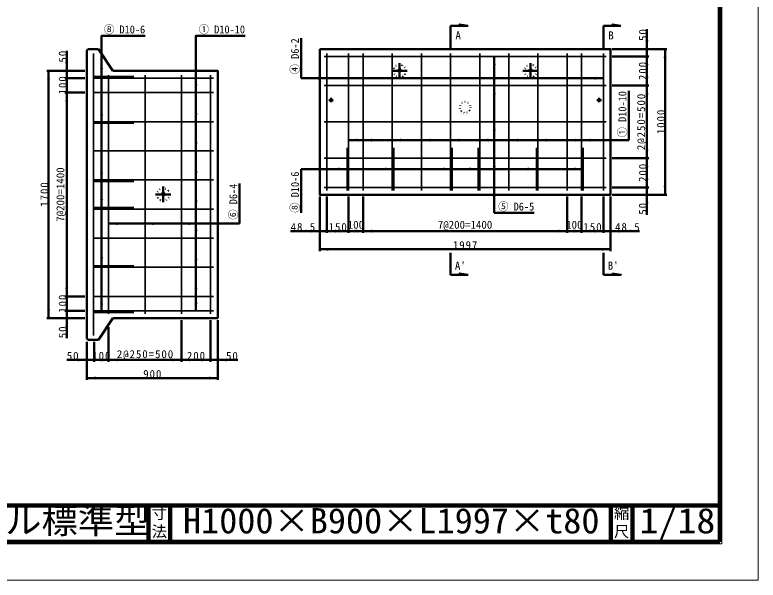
# Model space of a CAD drawing. Units: millimetres, scale not verified, with parts at other scales. Extents: x -2102 to 2102, y -1485 to 1485.
# Drawn here: x 61 to 2102, y -1485 to 68 of the extents above; entities that cross this region are included whole.
import ezdxf
from ezdxf.enums import TextEntityAlignment as Align

# ---------------------------------------------------------------- set-up
doc = ezdxf.new("R2010")
doc.units = ezdxf.units.MM
doc.header["$LTSCALE"] = 5
doc.linetypes.add('DOTTED', pattern=[1.75, 0.25, -1.5])
doc.linetypes.add('LONG_DASHED_DOTTED', pattern=[15.25, 12, -1.5, 0.25, -1.5])
doc.layers.add('0-0_V-nasSTD', color=7, linetype='Continuous', lineweight=50)
doc.layers.add('0-1_0', color=7, linetype='Continuous', lineweight=100)
doc.styles.add('ＭＳ ゴシック', font='')
doc.styles.get('ＭＳ ゴシック').set_extended_font_data('MS Gothic')

msp = doc.modelspace()

# ---------------------------------------------------------------- linework, layer by layer
at = {"layer": '0-0_V-nasSTD'}
for p, q in [((1257.541, -22.074), (1257.541, 37.926)), ((1282.541, 37.926), (1257.541, 37.926)), ((1282.541, 37.926), (1305.581, 37.926)), ((1677.541, -22.074), (1677.541, 37.926)), ((1702.541, 37.926), (1677.541, 37.926)), ((1702.541, 37.926), (1725.581, 37.926)), ((1796.941, -26.074), (1796.941, 28.926)), ((847.541, -106.074), (847.541, 3.926)), ((261.741, -26.074), (258.141, -29.674)), ((258.141, -29.674), (258.141, -821.274)), ((290.141, -26.074), (261.741, -26.074)), ((290.141, -26.074), (330.141, -85.474)), ((1701.941, -26.074), (1851.941, -26.074)), ((1796.941, -26.074), (1796.941, -46.074)), ((1846.941, -26.074), (1846.941, -426.074)), ((1377.541, -476.074), (1377.541, -46.074)), ((1701.941, -46.074), (1801.941, -46.074)), ((1796.941, -46.074), (1796.941, -126.074)), ((253.141, -85.474), (148.141, -85.474)), ((153.141, -85.474), (153.141, -765.474)), ((253.141, -105.474), (198.141, -105.474)), ((203.141, -105.474), (203.141, -145.474)), ((1677.541, -106.074), (847.541, -106.074)), ((1701.941, -126.074), (1801.941, -126.074)), ((1746.941, -276.074), (1746.941, -141.074)), ((1796.941, -126.074), (1796.941, -326.074)), ((253.141, -145.474), (198.141, -145.474)), ((203.141, -705.474), (203.141, -145.474)), ((1746.941, -276.074), (977.541, -276.074)), ((1701.941, -326.074), (1801.941, -326.074)), ((1796.941, -326.074), (1796.941, -406.074)), ((1621.541, -355.559), (847.541, -355.559)), ((847.541, -475.559), (847.541, -355.559)), ((678.141, -505.474), (678.141, -395.474)), ((1701.941, -406.074), (1801.941, -406.074)), ((1796.941, -426.074), (1796.941, -406.074)), ((1701.941, -426.074), (1851.941, -426.074)), ((1796.941, -426.074), (1796.941, -481.074)), ((898.141, -431.074), (898.141, -581.074)), ((917.541, -431.074), (917.541, -531.074)), ((977.541, -431.074), (977.541, -531.074)), ((1017.541, -431.074), (1017.541, -531.074)), ((1577.541, -431.074), (1577.541, -531.074)), ((1617.541, -431.074), (1617.541, -531.074)), ((1677.541, -431.074), (1677.541, -531.074)), ((1696.941, -431.074), (1696.941, -581.074)), ((1377.541, -476.074), (1487.541, -476.074)), ((318.141, -505.474), (678.141, -505.474)), ((818.141, -526.074), (898.141, -526.074)), ((977.541, -526.074), (1017.541, -526.074)), ((1017.541, -526.074), (1577.541, -526.074)), ((1617.541, -526.074), (1577.541, -526.074)), ((1776.941, -526.074), (1696.941, -526.074)), ((898.141, -576.074), (1696.941, -576.074)), ((1257.541, -586.074), (1257.541, -646.074)), ((1677.541, -586.074), (1677.541, -646.074)), ((1282.541, -646.074), (1257.541, -646.074)), ((1282.541, -646.074), (1305.581, -646.074)), ((1702.541, -646.074), (1677.541, -646.074)), ((1702.541, -646.074), (1702.541, -642.234)), ((253.141, -705.474), (198.141, -705.474)), ((203.141, -745.474), (203.141, -705.474)), ((253.141, -745.474), (198.141, -745.474)), ((253.141, -765.474), (148.141, -765.474)), ((330.141, -765.474), (290.141, -824.874)), ((618.141, -765.474), (330.141, -765.474)), ((518.141, -884.874), (518.141, -770.474)), ((598.141, -884.874), (598.141, -770.474)), ((618.141, -934.874), (618.141, -770.474)), ((318.141, -884.874), (318.141, -789.874)), ((258.141, -821.274), (261.741, -824.874)), ((258.141, -934.874), (258.141, -829.874)), ((261.741, -824.874), (290.141, -824.874)), ((278.141, -884.874), (278.141, -829.874)), ((278.141, -879.874), (318.141, -879.874)), ((618.141, -929.874), (258.141, -929.874))]:
    msp.add_line(p, q, dxfattribs=at)
at = {"layer": '0-0_V-nasSTD', "lineweight": 35}
for p, q in [((276.941, -38.474), (276.941, -812.474)), ((917.541, -38.074), (917.541, -414.074)), ((977.541, -38.074), (977.541, -414.074)), ((1017.541, -38.074), (1017.541, -414.074)), ((1097.541, -38.074), (1097.541, -414.074)), ((1177.541, -38.074), (1177.541, -414.074)), ((1257.541, -38.074), (1257.541, -414.074)), ((1337.541, -38.074), (1337.541, -414.074)), ((1417.541, -38.074), (1417.541, -414.074)), ((1497.541, -38.074), (1497.541, -414.074)), ((1577.541, -38.074), (1577.541, -414.074)), ((1617.541, -38.074), (1617.541, -414.074)), ((1677.541, -38.074), (1677.541, -414.074)), ((910.141, -46.074), (1684.941, -46.074)), ((276.141, -101.474), (387.17, -101.474)), ((318.141, -753.474), (318.141, -97.474)), ((418.141, -753.474), (418.141, -97.474)), ((518.141, -753.474), (518.141, -97.474)), ((598.141, -753.474), (598.141, -97.474)), ((606.141, -105.474), (278.141, -105.474)), ((910.141, -126.074), (1684.941, -126.074)), ((606.141, -145.474), (278.141, -145.474)), ((276.141, -229.474), (387.17, -229.474)), ((606.141, -225.474), (278.141, -225.474)), ((910.141, -226.074), (1684.941, -226.074)), ((606.141, -305.474), (278.141, -305.474)), ((973.541, -297.044), (973.541, -414.074)), ((1101.541, -297.044), (1101.541, -414.074)), ((1261.541, -297.044), (1261.541, -414.074)), ((1333.541, -297.044), (1333.541, -414.074)), ((1493.541, -297.044), (1493.541, -414.074)), ((1621.541, -297.044), (1621.541, -414.074)), ((910.141, -326.074), (1684.941, -326.074)), ((606.141, -385.474), (278.141, -385.474)), ((276.141, -389.474), (387.17, -389.474)), ((910.141, -406.074), (1684.941, -406.074)), ((276.141, -461.474), (387.17, -461.474)), ((606.141, -465.474), (278.141, -465.474)), ((606.141, -545.474), (278.141, -545.474)), ((276.141, -621.474), (387.17, -621.474)), ((606.141, -625.474), (278.141, -625.474)), ((606.141, -705.474), (278.141, -705.474)), ((276.141, -749.474), (387.17, -749.474)), ((606.141, -745.474), (278.141, -745.474))]:
    msp.add_line(p, q, dxfattribs=at)
at = {"layer": '0-0_V-nasSTD', "linetype": 'LONG_DASHED_DOTTED'}
for p, q in [((1117.541, -64.274), (1117.541, -106.674)), ((1477.541, -64.274), (1477.541, -106.674)), ((1096.341, -86.074), (1138.741, -86.074)), ((1456.341, -86.074), (1498.741, -86.074)), ((929.341, -172.074), (929.341, -160.074)), ((1665.741, -172.074), (1665.741, -160.074)), ((923.341, -166.074), (935.341, -166.074)), ((1659.741, -166.074), (1671.741, -166.074)), ((468.141, -403.674), (468.141, -446.074)), ((446.941, -425.474), (489.341, -425.474))]:
    msp.add_line(p, q, dxfattribs=at)
at = {"layer": '0-0_V-nasSTD', "lineweight": 100}
for p, q in [((427.5, -1280), (427.5, -1380)), ((487.5, -1280), (487.5, -1380)), ((1697.5, -1280), (1697.5, -1380)), ((1757.5, -1280), (1757.5, -1380)), ((-1997.5, -1380), (1997.5, -1380))]:
    msp.add_line(p, q, dxfattribs=at)
at = {"layer": '0-0_V-nasSTD', "lineweight": 18}
for points in [[(-2102.5, -1485), (-2102.5, 1485), (2102.5, 1485), (2102.5, -1485)], [(-2002.5, -1385), (-2002.5, 1385), (2002.5, 1385), (2002.5, -1385)]]:
    msp.add_lwpolyline(points, close=True, dxfattribs=at)
at = {"layer": '0-0_V-nasSTD', "lineweight": 100}
msp.add_lwpolyline([(1997.5, -1380), (1997.5, 1380), (-1997.5, 1380)], dxfattribs=at)
at = {"layer": '0-0_V-nasSTD'}
for points in [[(1282.541, 37.926), (1282.541, 41.766), (1305.581, 37.926)], [(1702.541, 37.926), (1702.541, 41.766), (1725.581, 37.926)], [(298.741, -749.474), (298.741, 10.526), (418.741, 10.526)], [(558.141, -745.474), (558.141, 10.526), (693.141, 10.526)], [(203.141, -105.474), (203.141, -85.474), (203.141, -30.474)], [(618.141, -765.474), (618.141, -85.474), (330.141, -85.474)], [(898.141, -526.074), (917.541, -526.074), (977.541, -526.074)], [(1696.941, -526.074), (1677.541, -526.074), (1617.541, -526.074)], [(1282.541, -646.074), (1282.541, -642.234), (1305.581, -646.074)], [(1702.541, -642.234), (1725.581, -646.074), (1702.541, -646.074)], [(203.141, -745.474), (203.141, -765.474), (203.141, -820.474)], [(278.141, -879.874), (258.141, -879.874), (203.141, -879.874)], [(318.141, -879.874), (518.141, -879.874), (598.141, -879.874)], [(598.141, -879.874), (618.141, -879.874), (673.141, -879.874)]]:
    msp.add_lwpolyline(points, dxfattribs=at)
msp.add_lwpolyline([(898.141, -26.074), (898.141, -426.074), (1696.941, -426.074), (1696.941, -26.074)], close=True, dxfattribs=at)
at = {"layer": '0-0_V-nasSTD', "linetype": 'DOTTED'}
for centre, radius in [((1117.541, -86.074), 17.2), ((1117.541, -86.074), 5), ((1477.541, -86.074), 17.2), ((1477.541, -86.074), 5), ((929.341, -166.074), 3.8), ((1665.741, -166.074), 3.8), ((929.341, -166.074), 2.4), ((929.341, -166.074), 2), ((1297.541, -186.074), 15), ((1665.741, -166.074), 2.4), ((1665.741, -166.074), 2), ((468.141, -425.474), 17.2), ((468.141, -425.474), 5)]:
    msp.add_circle(centre, radius, dxfattribs=at)
at = {"layer": '0-0_V-nasSTD'}
for points in [[(1792.941, -2.074), (1796.941, -26.074), (1796.941, -2.074)], [(1796.941, -26.074), (1796.941, -2.074), (1800.941, -2.074)], [(1842.941, -50.074), (1846.941, -50.074), (1846.941, -26.074)], [(1846.941, -50.074), (1846.941, -26.074), (1850.941, -50.074)], [(1373.541, -70.074), (1377.541, -70.074), (1377.541, -46.074)], [(1377.541, -70.074), (1377.541, -46.074), (1381.541, -70.074)], [(1792.941, -70.074), (1796.941, -70.074), (1796.941, -46.074)], [(1796.941, -70.074), (1796.941, -46.074), (1800.941, -70.074)], [(199.141, -61.474), (203.141, -85.474), (203.141, -61.474)], [(203.141, -85.474), (203.141, -61.474), (207.141, -61.474)], [(294.741, -77.474), (298.741, -101.474), (298.741, -77.474)], [(298.741, -101.474), (298.741, -77.474), (302.741, -77.474)], [(554.141, -81.474), (558.141, -105.474), (558.141, -81.474)], [(558.141, -105.474), (558.141, -81.474), (562.141, -81.474)], [(149.141, -109.474), (153.141, -109.474), (153.141, -85.474)], [(153.141, -109.474), (153.141, -85.474), (157.141, -109.474)], [(893.541, -106.074), (893.541, -102.074), (917.541, -106.074)], [(1653.541, -106.074), (1653.541, -102.074), (1677.541, -106.074)], [(1792.941, -102.074), (1796.941, -126.074), (1796.941, -102.074)], [(1796.941, -126.074), (1796.941, -102.074), (1800.941, -102.074)], [(199.141, -129.474), (203.141, -129.474), (203.141, -105.474)], [(199.141, -121.474), (203.141, -145.474), (203.141, -121.474)], [(203.141, -129.474), (203.141, -105.474), (207.141, -129.474)], [(203.141, -145.474), (203.141, -121.474), (207.141, -121.474)], [(554.141, -121.474), (558.141, -145.474), (558.141, -121.474)], [(558.141, -145.474), (558.141, -121.474), (562.141, -121.474)], [(893.541, -110.074), (893.541, -106.074), (917.541, -106.074)], [(1653.541, -110.074), (1653.541, -106.074), (1677.541, -106.074)], [(1373.541, -150.074), (1377.541, -150.074), (1377.541, -126.074)], [(1377.541, -150.074), (1377.541, -126.074), (1381.541, -150.074)], [(1792.941, -150.074), (1796.941, -150.074), (1796.941, -126.074)], [(1796.941, -150.074), (1796.941, -126.074), (1800.941, -150.074)], [(199.141, -169.474), (203.141, -169.474), (203.141, -145.474)], [(203.141, -169.474), (203.141, -145.474), (207.141, -169.474)], [(554.141, -201.474), (558.141, -225.474), (558.141, -201.474)], [(558.141, -225.474), (558.141, -201.474), (562.141, -201.474)], [(294.741, -205.474), (298.741, -229.474), (298.741, -205.474)], [(298.741, -229.474), (298.741, -205.474), (302.741, -205.474)], [(1373.541, -250.074), (1377.541, -250.074), (1377.541, -226.074)], [(1377.541, -250.074), (1377.541, -226.074), (1381.541, -250.074)], [(554.141, -281.474), (558.141, -305.474), (558.141, -281.474)], [(558.141, -305.474), (558.141, -281.474), (562.141, -281.474)], [(977.541, -276.074), (1001.541, -276.074), (1001.541, -272.074)], [(977.541, -276.074), (1001.541, -280.074), (1001.541, -276.074)], [(1017.541, -276.074), (1041.541, -276.074), (1041.541, -272.074)], [(1017.541, -276.074), (1041.541, -280.074), (1041.541, -276.074)], [(1097.541, -276.074), (1121.541, -276.074), (1121.541, -272.074)], [(1097.541, -276.074), (1121.541, -280.074), (1121.541, -276.074)], [(1177.541, -276.074), (1201.541, -276.074), (1201.541, -272.074)], [(1177.541, -276.074), (1201.541, -280.074), (1201.541, -276.074)], [(1257.541, -276.074), (1281.541, -276.074), (1281.541, -272.074)], [(1257.541, -276.074), (1281.541, -280.074), (1281.541, -276.074)], [(1337.541, -276.074), (1361.541, -276.074), (1361.541, -272.074)], [(1337.541, -276.074), (1361.541, -280.074), (1361.541, -276.074)], [(1417.541, -276.074), (1441.541, -276.074), (1441.541, -272.074)], [(1417.541, -276.074), (1441.541, -280.074), (1441.541, -276.074)], [(1497.541, -276.074), (1521.541, -276.074), (1521.541, -272.074)], [(1497.541, -276.074), (1521.541, -280.074), (1521.541, -276.074)], [(1577.541, -276.074), (1601.541, -276.074), (1601.541, -272.074)], [(1577.541, -276.074), (1601.541, -280.074), (1601.541, -276.074)], [(1617.541, -276.074), (1641.541, -276.074), (1641.541, -272.074)], [(1617.541, -276.074), (1641.541, -280.074), (1641.541, -276.074)], [(1792.941, -302.074), (1796.941, -326.074), (1796.941, -302.074)], [(1796.941, -326.074), (1796.941, -302.074), (1800.941, -302.074)], [(1373.541, -350.074), (1377.541, -350.074), (1377.541, -326.074)], [(1377.541, -350.074), (1377.541, -326.074), (1381.541, -350.074)], [(1792.941, -350.074), (1796.941, -350.074), (1796.941, -326.074)], [(1796.941, -350.074), (1796.941, -326.074), (1800.941, -350.074)], [(294.741, -365.474), (298.741, -389.474), (298.741, -365.474)], [(298.741, -389.474), (298.741, -365.474), (302.741, -365.474)], [(554.141, -361.474), (558.141, -385.474), (558.141, -361.474)], [(558.141, -385.474), (558.141, -361.474), (562.141, -361.474)], [(949.541, -355.559), (949.541, -351.559), (973.541, -355.559)], [(949.541, -359.559), (949.541, -355.559), (973.541, -355.559)], [(1077.541, -355.559), (1077.541, -351.559), (1101.541, -355.559)], [(1077.541, -359.559), (1077.541, -355.559), (1101.541, -355.559)], [(1237.541, -355.559), (1237.541, -351.559), (1261.541, -355.559)], [(1237.541, -359.559), (1237.541, -355.559), (1261.541, -355.559)], [(1309.541, -355.559), (1309.541, -351.559), (1333.541, -355.559)], [(1309.541, -359.559), (1309.541, -355.559), (1333.541, -355.559)], [(1469.541, -355.559), (1469.541, -351.559), (1493.541, -355.559)], [(1469.541, -359.559), (1469.541, -355.559), (1493.541, -355.559)], [(1597.541, -355.559), (1597.541, -351.559), (1621.541, -355.559)], [(1597.541, -359.559), (1597.541, -355.559), (1621.541, -355.559)], [(1792.941, -382.074), (1796.941, -406.074), (1796.941, -382.074)], [(1796.941, -406.074), (1796.941, -382.074), (1800.941, -382.074)], [(1373.541, -430.074), (1377.541, -430.074), (1377.541, -406.074)], [(1377.541, -430.074), (1377.541, -406.074), (1381.541, -430.074)], [(1842.941, -402.074), (1846.941, -426.074), (1846.941, -402.074)], [(1846.941, -426.074), (1846.941, -402.074), (1850.941, -402.074)], [(1792.941, -450.074), (1796.941, -450.074), (1796.941, -426.074)], [(1796.941, -450.074), (1796.941, -426.074), (1800.941, -450.074)], [(294.741, -437.474), (298.741, -461.474), (298.741, -437.474)], [(298.741, -461.474), (298.741, -437.474), (302.741, -437.474)], [(554.141, -441.474), (558.141, -465.474), (558.141, -441.474)], [(558.141, -465.474), (558.141, -441.474), (562.141, -441.474)], [(318.141, -505.474), (342.141, -505.474), (342.141, -501.474)], [(318.141, -505.474), (342.141, -509.474), (342.141, -505.474)], [(418.141, -505.474), (442.141, -505.474), (442.141, -501.474)], [(418.141, -505.474), (442.141, -509.474), (442.141, -505.474)], [(518.141, -505.474), (542.141, -505.474), (542.141, -501.474)], [(518.141, -505.474), (542.141, -509.474), (542.141, -505.474)], [(598.141, -505.474), (622.141, -505.474), (622.141, -501.474)], [(598.141, -505.474), (622.141, -509.474), (622.141, -505.474)], [(554.141, -521.474), (558.141, -545.474), (558.141, -521.474)], [(558.141, -545.474), (558.141, -521.474), (562.141, -521.474)], [(874.141, -526.074), (874.141, -522.074), (898.141, -526.074)], [(874.141, -530.074), (874.141, -526.074), (898.141, -526.074)], [(917.541, -526.074), (941.541, -526.074), (941.541, -522.074)], [(917.541, -526.074), (941.541, -530.074), (941.541, -526.074)], [(953.541, -526.074), (953.541, -522.074), (977.541, -526.074)], [(953.541, -530.074), (953.541, -526.074), (977.541, -526.074)], [(977.541, -526.074), (1001.541, -526.074), (1001.541, -522.074)], [(977.541, -526.074), (1001.541, -530.074), (1001.541, -526.074)], [(993.541, -526.074), (993.541, -522.074), (1017.541, -526.074)], [(993.541, -530.074), (993.541, -526.074), (1017.541, -526.074)], [(1017.541, -526.074), (1041.541, -526.074), (1041.541, -522.074)], [(1017.541, -526.074), (1041.541, -530.074), (1041.541, -526.074)], [(1553.541, -526.074), (1553.541, -522.074), (1577.541, -526.074)], [(1553.541, -530.074), (1553.541, -526.074), (1577.541, -526.074)], [(1577.541, -526.074), (1601.541, -526.074), (1601.541, -522.074)], [(1577.541, -526.074), (1601.541, -530.074), (1601.541, -526.074)], [(1593.541, -526.074), (1593.541, -522.074), (1617.541, -526.074)], [(1593.541, -530.074), (1593.541, -526.074), (1617.541, -526.074)], [(1617.541, -526.074), (1641.541, -526.074), (1641.541, -522.074)], [(1617.541, -526.074), (1641.541, -530.074), (1641.541, -526.074)], [(1653.541, -526.074), (1653.541, -522.074), (1677.541, -526.074)], [(1653.541, -530.074), (1653.541, -526.074), (1677.541, -526.074)], [(1696.941, -526.074), (1720.941, -526.074), (1720.941, -522.074)], [(1696.941, -526.074), (1720.941, -530.074), (1720.941, -526.074)], [(898.141, -576.074), (922.141, -576.074), (922.141, -572.074)], [(898.141, -576.074), (922.141, -580.074), (922.141, -576.074)], [(1672.941, -576.074), (1672.941, -572.074), (1696.941, -576.074)], [(1672.941, -580.074), (1672.941, -576.074), (1696.941, -576.074)], [(294.741, -597.474), (298.741, -621.474), (298.741, -597.474)], [(298.741, -621.474), (298.741, -597.474), (302.741, -597.474)], [(554.141, -601.474), (558.141, -625.474), (558.141, -601.474)], [(558.141, -625.474), (558.141, -601.474), (562.141, -601.474)], [(199.141, -681.474), (203.141, -705.474), (203.141, -681.474)], [(203.141, -705.474), (203.141, -681.474), (207.141, -681.474)], [(554.141, -681.474), (558.141, -705.474), (558.141, -681.474)], [(558.141, -705.474), (558.141, -681.474), (562.141, -681.474)], [(199.141, -729.474), (203.141, -729.474), (203.141, -705.474)], [(203.141, -729.474), (203.141, -705.474), (207.141, -729.474)], [(199.141, -721.474), (203.141, -745.474), (203.141, -721.474)], [(203.141, -745.474), (203.141, -721.474), (207.141, -721.474)], [(294.741, -725.474), (298.741, -749.474), (298.741, -725.474)], [(298.741, -749.474), (298.741, -725.474), (302.741, -725.474)], [(554.141, -721.474), (558.141, -745.474), (558.141, -721.474)], [(558.141, -745.474), (558.141, -721.474), (562.141, -721.474)], [(149.141, -741.474), (153.141, -765.474), (153.141, -741.474)], [(153.141, -765.474), (153.141, -741.474), (157.141, -741.474)], [(199.141, -789.474), (203.141, -789.474), (203.141, -765.474)], [(203.141, -789.474), (203.141, -765.474), (207.141, -789.474)], [(234.141, -879.874), (234.141, -875.874), (258.141, -879.874)], [(278.141, -879.874), (302.141, -879.874), (302.141, -875.874)], [(294.141, -879.874), (294.141, -875.874), (318.141, -879.874)], [(318.141, -879.874), (342.141, -879.874), (342.141, -875.874)], [(494.141, -879.874), (494.141, -875.874), (518.141, -879.874)], [(518.141, -879.874), (542.141, -879.874), (542.141, -875.874)], [(574.141, -879.874), (574.141, -875.874), (598.141, -879.874)], [(618.141, -879.874), (642.141, -879.874), (642.141, -875.874)], [(234.141, -883.874), (234.141, -879.874), (258.141, -879.874)], [(278.141, -879.874), (302.141, -883.874), (302.141, -879.874)], [(294.141, -883.874), (294.141, -879.874), (318.141, -879.874)], [(318.141, -879.874), (342.141, -883.874), (342.141, -879.874)], [(494.141, -883.874), (494.141, -879.874), (518.141, -879.874)], [(518.141, -879.874), (542.141, -883.874), (542.141, -879.874)], [(574.141, -883.874), (574.141, -879.874), (598.141, -879.874)], [(618.141, -879.874), (642.141, -883.874), (642.141, -879.874)], [(258.141, -929.874), (282.141, -929.874), (282.141, -925.874)], [(258.141, -929.874), (282.141, -933.874), (282.141, -929.874)], [(594.141, -929.874), (594.141, -925.874), (618.141, -929.874)], [(594.141, -933.874), (594.141, -929.874), (618.141, -929.874)]]:
    msp.add_solid(points, dxfattribs=at)
at = {"layer": '0-1_0'}
msp.add_line((-1997.5, -1280), (1997.5, -1280), dxfattribs=at)

# ---------------------------------------------------------------- texts
at = {"layer": '0-0_V-nasSTD', "style": 'ＭＳ ゴシック'}
for s, height, width, p in [('⑧ D10-6', 21.85, 0.95, (305.471, 10.526)), ('① D10-10', 21.85, 0.95, (565.712, 10.526)), ('⑤ D6-5', 21.85, 0.95, (1388.429, -476.074)), ('1stタッチウォール標準型', 69.65, 1.05, (-713.75, -1377.53)), ('1/18', 69.65, 1.1, (1776.5, -1377.418)), ('H1000×B900×L1997×t80', 69.65, 1.05, (522.5, -1377.492))]:
    msp.add_text(s, height=height, dxfattribs=dict(at, width=width)).set_placement(p, align=Align.BOTTOM_LEFT)
for s, height, p in [('A', 21.99, (1270.906, -5.898)), ('B', 21.99, (1690.906, -5.898)), ('100', 21.99, (975.041, -526.074)), ('7@200=1400', 21.99, (1222.541, -526.074)), ('100', 21.99, (1575.041, -526.074)), ("A'", 21.99, (1269.43, -638.517)), ("B'", 21.99, (1689.43, -638.517)), ('寸', 30.79, (436.482, -1326.001)), ('縮', 30.79, (1706.482, -1326.001)), ('法', 30.79, (436.476, -1375.99)), ('尺', 30.79, (1706.476, -1375.99))]:
    msp.add_text(s, height=height, dxfattribs=at).set_placement(p, align=Align.BOTTOM_LEFT)
at = {"layer": '0-0_V-nasSTD', "style": 'ＭＳ ゴシック', "width": 0.95}
for s, p in [('④ D6-2', (847.541, -95.185)), ('① D10-10', (1746.941, -268.503)), ('⑧ D10-6', (847.541, -475.559)), ('⑥ D6-4', (678.141, -494.585))]:
    msp.add_text(s, height=21.85, rotation=90, dxfattribs=at).set_placement(p, align=Align.BOTTOM_LEFT)
at = {"layer": '0-0_V-nasSTD', "style": 'ＭＳ ゴシック'}
msp.add_text('7@200=1400', height=21.99, rotation=90, dxfattribs=at).set_placement((203.141, -500.474), align=Align.BOTTOM_LEFT)
at = {"layer": '0-0_V-nasSTD', "char_height": 21.99, "attachment_point": 7, "rotation": 90, "style": 'ＭＳ ゴシック'}
for s, insert in [('\\T1.17;50', (1796.941, -3.574)), ('\\T1.17;50', (203.141, -62.974)), ('\\T1.17;200', (1796.941, -111.074)), ('\\T1.17;100', (203.141, -150.474)), ('\\T1.17;2@250=500', (1796.941, -303.574)), ('\\T1.17;1000', (1846.941, -259.824)), ('\\T1.17;200', (1796.941, -391.074)), ('\\T1.17;1700', (153.141, -459.224)), ('\\T1.17;50', (1796.941, -481.074)), ('\\T1.17;100', (203.141, -750.474)), ('\\T1.17;50', (203.141, -820.474))]:
    msp.add_mtext(s, dxfattribs=dict(at, insert=insert))
at = {"layer": '0-0_V-nasSTD', "char_height": 21.99, "attachment_point": 7, "style": 'ＭＳ ゴシック'}
for s, insert in [('\\T1.17;48.5', (818.141, -526.074)), ('\\T1.17;150', (922.541, -526.074)), ('\\T1.17;150', (1622.541, -526.074)), ('\\T1.17;48.5', (1709.441, -526.074)), ('\\T1.17;1997', (1263.791, -576.074)), ('\\T1.17;2@250=500', (340.641, -879.874)), ('\\T1.17;50', (203.141, -879.874)), ('\\T1.17;100', (273.141, -879.874)), ('\\T1.17;200', (533.141, -879.874)), ('\\T1.17;50', (640.641, -879.874)), ('\\T1.17;900', (413.141, -929.874))]:
    msp.add_mtext(s, dxfattribs=dict(at, insert=insert))

doc.saveas('drawing.dxf')
